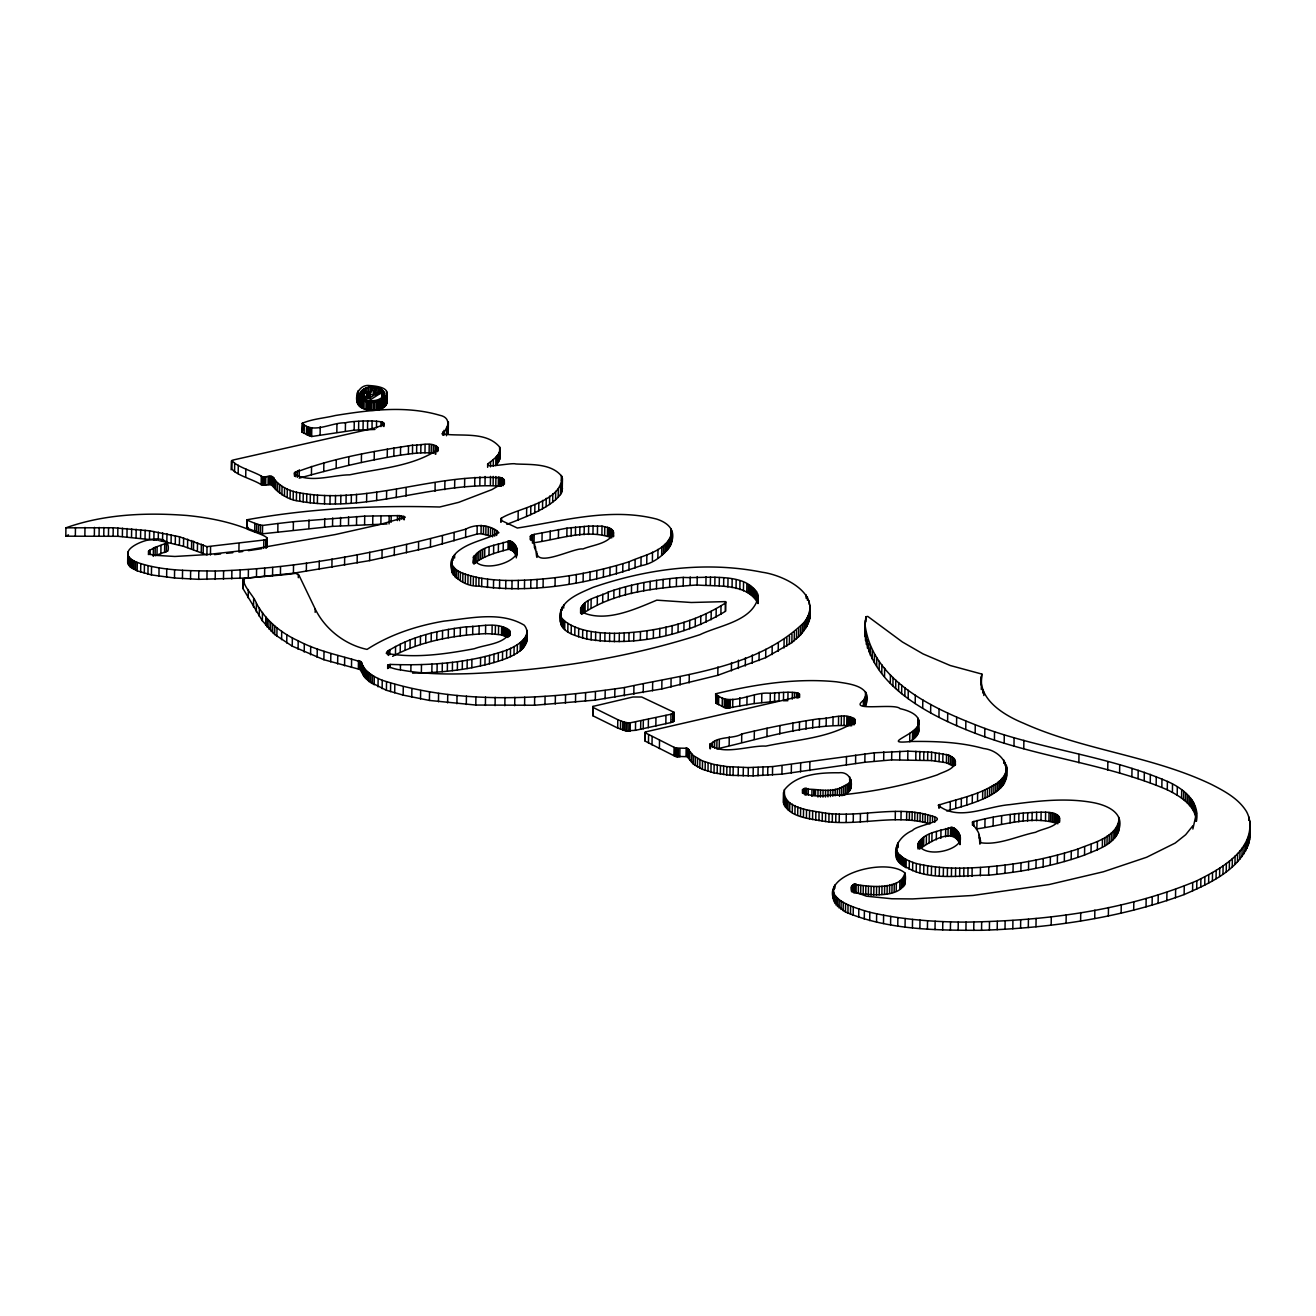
<?xml version="1.0" encoding="UTF-8"?>
<svg xmlns="http://www.w3.org/2000/svg" width="1316" height="1316" viewBox="0 0 1316 1316"><rect width="100%" height="100%" fill="white"/><g stroke="black" fill="none" stroke-linecap="round" stroke-linejoin="round"><path stroke-width="1.5" d="M232.044 460.485C236.238 466.835 254.597 471.72 262.377 476.705C265.618 477.494 268.925 475.454 272.116 476.573C278.318 485.489 288.714 491.361 299.851 492.875C367.592 505.064 434.461 473.168 501.692 477.856L501.56 486.229C434.346 481.541 367.477 513.437 299.735 501.231C288.039 500.113 278.334 492.908 271.359 484.749C267.971 483.992 264.417 486.295 261.144 484.633C253.889 479.649 235.712 475.06 231.929 468.858L232.044 460.485L233.755 459.876L372.987 428.457C406.282 418.768 351.323 420.363 345.466 422.847C331.731 422.156 313.438 434.445 302.269 423.291C312.435 418.85 324.394 418.192 335.218 415.527C369.5 410.016 405.821 405.312 439.709 415.264C451.256 417.419 449.085 428.095 441.962 433.819C460.37 436.945 485.884 430.76 499.619 447.029C501.495 453.494 494.832 458.264 490.572 461.817C477.544 470.207 511.957 462.196 515.757 463.972C530.973 464.745 551.453 463.133 561.85 476.474C562.475 502.35 517.632 507.91 501.38 518.191L501.577 520.61L517.352 528.029C562.837 521.021 610.69 507.219 656.585 519.063C690.637 530.052 663.856 562.294 640.958 565.683C589.486 583.909 533.276 593.648 478.827 586.13C458.116 587.068 438.656 564.564 460.156 549.71C471.77 541.468 486.854 539.297 498.912 532.7C490.786 524.607 475.915 523.505 465.732 529.164C384.14 551.733 300.13 568.578 215.314 571.029C189.224 570.749 162.246 571.029 137.292 562.458C132.636 560.846 125.365 556.553 128.606 550.713C134.314 540.777 172.528 529.953 167.938 550.96L155.107 555.681L155.222 547.308L168.053 542.587M758.296 596.707C752.949 621.432 719.112 625.264 700.03 634.657C626.613 658.214 549.71 670.058 472.789 673.529C448.69 674.417 424.344 674.335 400.541 669.877C398.962 670.025 382.94 666.554 390.079 664.415C427.865 665.731 466.456 663.428 502.597 651.502C512.22 648.64 534.461 637.964 524.278 625.232C500.475 610.887 470.042 618.421 444.101 621.103C416.942 625.709 390.243 634.394 367.049 649.397C345.236 644.824 325.101 629.295 315.215 608.995L298.798 574.878L295.639 573.348C278.449 575.783 260.913 576.26 243.789 578.596C242.44 586.163 253.856 595.589 256.439 603.402C265.585 620.346 280.834 632.914 298.206 640.81C317.929 651.321 340.416 655.516 361.308 662.014C364.071 671.604 373.629 676.737 382.249 680.273C460.222 705.458 544.544 699.109 624.442 687.528C685.718 674.072 757.128 668.002 804.142 622.386C824.918 595.342 784.583 575.256 762.26 572.246C706.034 560.896 646.798 568.825 592.973 587.38C578.793 593.648 556.109 601.675 560.452 621.465C561.981 633.374 577.329 636.105 586.788 639.066C634.049 646.633 684.748 636.253 725.494 611.282L725.445 601.609L691.278 602.498L656.783 600.162C634.213 609.538 604.521 623.406 580.767 611.578C580.669 598.945 599.718 597.003 608.288 592.085C632.437 583.613 657.852 579.287 683.317 577.379C704.455 579.007 758.723 569.203 758.213 603.402M904.915 872.952C900.506 891.393 867.935 886.227 853.722 884.368L853.607 892.725C869.432 895.028 910.738 900.588 904.915 872.952C884.385 854.956 800.473 879.91 845.464 911.972C888.152 930.067 935.923 930.33 981.555 930.297C1050.217 927.977 1119.39 918.206 1184.137 894.567C1209.19 883.546 1239.03 870.386 1249.065 842.733C1250.332 832.502 1251.68 820.954 1246.499 811.561C1238.553 798.615 1224.554 791.13 1211.427 784.418C1151.747 755.795 1083.989 750.4 1023.7 723.29C1004.124 715.262 976.916 699.158 981.851 674.072L950.201 665.501L923.075 653.92L902.365 641.961L867.787 616.414L865.928 616.727C856.88 679.221 926.76 714.753 975.156 733.242C1037.551 757.44 1105.72 763.362 1167.276 789.797C1179.991 796.098 1195.471 805.376 1196.376 821.283C1200.389 801.921 1183.002 788.202 1167.391 781.424C1108.977 756.272 1044.542 749.873 984.845 728.406C936.564 710.13 872.557 682.708 865.007 624.508M360.091 393.287C362.262 403.19 381.722 403.107 384.469 393.533C380.949 383.269 357.853 384.733 360.041 397.596M850.926 779.45L848.771 783.398L841.746 787.248L841.631 795.621C856.058 793.795 853.87 770.666 838.884 772.788C820.181 772.574 796.805 774.038 784.369 789.913C782.313 809.06 811.906 810.475 825.658 813.173C860.401 817.647 896.081 805.392 930.165 815.509L930.034 823.865C895.966 813.749 860.286 826.004 825.543 821.529C811.511 818.716 784.517 817.828 783.711 799.355M156.785 540.284L117.749 536.303L65.8 536.188L65.915 527.831C104.375 514.062 146.504 512.385 186.938 515.477C207.188 517.451 227.405 521.3 246.454 528.621C249.711 531.039 276.146 537.915 263.825 540.037L207.023 546.65L179.519 536.78L149.596 530.809L113.225 527.749L65.915 527.831M75.341 535.925L75.473 527.568M84.866 535.76L84.981 527.403M94.341 535.727L94.456 527.371M99.062 535.76L99.177 527.403M103.767 535.842L103.882 527.469M108.455 535.957L108.57 527.584M113.11 536.106L113.225 527.749M117.749 536.303L117.864 527.946M122.372 536.55L122.487 528.193M126.961 536.862L127.076 528.489M490.555 527.667L490.424 536.023L481.047 533.671L477.083 534.049L430.464 547.127L369.615 560.616L293.419 573.217L248.296 577.954L198.683 579.336L174.485 578.004L151.422 574.928L137.16 570.831L130.152 566.834L127.668 562.524L127.8 552.967M127.932 563.774L128.08 551.815M128.458 564.86L128.573 556.504M129.215 565.88L129.33 557.523M130.152 566.834L130.268 558.477M131.534 537.208L131.649 528.835M131.287 567.739L131.403 559.382M132.571 568.594L132.686 560.221M133.985 569.384L134.1 561.027M135.532 570.141L135.647 561.768M136.058 537.602L136.19 529.246M137.16 570.831L137.292 562.458M140.565 538.063L140.68 529.706M140.664 572.082L140.779 563.725M144.299 573.184L144.431 564.811M145.04 538.589L145.155 530.233M147.951 574.121L148.066 565.765M148.379 554.579L148.938 550.68L155.222 547.308M148.889 554.036L148.938 550.68M149.481 539.165L149.596 530.809M150.123 554.743L150.205 549.726M151.422 574.928L151.537 566.571M153.298 556.388L153.413 548.015M153.873 539.823L153.988 531.45M156.999 555.039L157.114 546.666M158.249 540.531L158.364 532.158M158.94 576.178L159.055 567.805M160.865 553.822L160.98 545.466M205.658 554.464L183.5 546.305L162.559 541.304L162.674 532.947M164.599 552.539L164.714 544.182M166.342 551.799L166.458 543.442M166.836 542.159L166.968 533.786M166.638 577.198L166.754 568.825M171.08 543.08L171.195 534.707M174.485 578.004L174.6 569.647M175.275 544.067L175.39 535.711M179.404 545.153L179.519 536.78M182.447 578.629L182.562 570.256M183.5 546.305L183.615 537.931M187.546 547.538L187.662 539.165M190.524 579.073L190.639 570.7M191.527 548.854L191.643 540.498M193.501 549.545L193.617 541.189M197.4 550.993L197.515 542.636M198.683 579.336L198.815 570.963M201.249 552.539L201.364 544.166M203.157 553.345L203.273 544.972M206.908 555.023L207.023 546.65M206.925 579.435L207.04 571.078M210.461 555.039L210.576 546.683M215.182 579.402L215.314 571.029M223.49 579.221L223.605 570.848M231.139 469.828L231.402 460.913M231.781 578.908L231.896 570.552M234.577 471.72L234.692 463.364M238.18 473.612L238.295 465.239M239.019 543.689L238.903 552.062L242.72 551.486M240.055 578.481L240.17 570.124M810.195 607.449L809.916 617.961L806.774 626.449L800.572 634.871L791.87 642.603L765.682 657.655L717.812 675.305L661.8 688.942L595.325 700.096L534.559 705.244L475.8 705.047L429.427 700.441L403.157 695.111L386.411 690.291L369.122 681.54L364.187 676.589L360.074 669.515L323.884 659.711L292.234 646.156L274.699 634.493L262.361 620.823L242.999 588.597L242.966 579.27M242.999 588.597L243.115 580.224M242.786 588.071L243.279 578.892M243.164 587.265L243.789 578.596M245.714 477.346L245.829 468.973M387.019 523.965L332.537 526.367L262.46 533.803L246.799 528.16L246.915 519.787C310.198 508.289 375.356 505.262 439.692 507.005L458.692 502.35L491.97 489.585L503.781 482.676L504.094 479.616L501.692 477.856M247.457 528.719L246.915 519.787M248.296 577.954L248.411 569.598M248.214 597.892L248.329 589.535M253.527 607.17L253.643 598.813M254.712 531.68L254.827 523.324L247.589 520.346M256.554 532.338L256.669 523.982L254.827 523.324M256.472 577.329L256.587 568.973M256.324 611.775L256.439 603.402M258.462 532.931L258.578 524.558L256.669 523.982M259.252 616.316L259.367 607.959M260.42 533.424L260.535 525.051L258.578 524.558M261.144 484.633L261.275 476.26M262.262 485.061L262.377 476.705M262.46 533.803L262.575 525.446L260.535 525.051M263.381 485.242L263.496 476.885M262.361 620.823L262.476 612.466M264.516 485.242L264.631 476.885M263.71 548.394L263.825 540.037M264.565 576.622L264.68 568.265M265.684 485.11L265.799 476.754M265.783 539.609L265.668 547.966L266.638 546.42M266.293 547.769L266.408 539.395M266.556 547.653L266.753 538.047M265.684 625.264L265.799 616.891M266.951 547.374L267 538.277M267.049 547.209L267.148 538.491M268.086 484.732L268.201 476.359M267.197 627.156L267.329 618.8M269.319 484.601L269.435 476.228M270.603 484.601L270.718 476.228M268.875 629.032L268.99 620.675M271.359 484.749L271.474 476.376M272.001 484.93L272.116 476.573M270.685 630.89L270.8 622.517M273.004 485.423L273.119 477.05M272.56 575.849L272.675 567.476M273.679 486.032L273.81 477.675M274.156 486.739L274.271 478.366M272.626 632.7L272.741 624.343M274.83 488.236L274.962 479.879M275.225 488.976L275.34 480.62M275.784 489.667L275.899 481.294M274.699 634.493L274.814 626.136M277.561 491.559L277.676 483.186M277.808 531.878L277.923 523.505L293.402 521.712L364.713 516.135L399.554 515.609L405.246 517.188L379.501 524.64L335.3 534.543L248.296 549.973L207.632 554.546L174.88 556.471L153.199 555.204L148.708 553.575L148.428 551.24M276.886 636.253L277.002 627.896M279.617 493.286L279.732 484.913M280.423 574.993L280.538 566.637M281.92 494.849L282.035 486.476M281.591 639.691L281.706 631.318M284.453 496.247L284.569 487.891M287.184 497.514L287.299 489.141M286.74 642.981L286.855 634.625M290.096 498.632L290.211 490.276M293.172 499.619L293.287 491.263M293.287 530.085L293.402 521.712M294.471 476.145L294.504 472.806C331.747 458.297 372.823 451.289 412.582 445.203C419.804 445.877 435.02 440.317 438.195 449.332C413.142 466.473 379.271 468.496 349.743 474.829C332.076 475.01 310.658 483.35 294.439 474.122L294.504 472.806M292.234 646.156L292.366 637.783M293.419 573.217L293.534 564.86M294.932 475.553L294.981 472.197M295.606 476.655L295.672 471.638M296.396 500.491L296.511 492.118M297.334 477.33L297.432 470.635M299.193 476.474L299.291 469.779M298.304 577.691L298.337 574.335M299.735 501.231L299.851 492.875M298.09 649.166L298.206 640.81M374.961 429.46L354.152 430.168L311.662 436.517L302.088 432.24L302.269 423.291M302.088 432.24L302.68 422.847M303.338 424.163L302.565 431.204M303.157 501.873L303.272 493.5M304.144 433.507L304.276 425.15M306.447 434.757L306.562 426.4M304.21 652.045L304.325 643.688M306.661 502.399L306.776 494.043M307.664 435.333L307.779 426.96M306.332 571.358L306.447 563.001M308.947 435.826L309.063 427.453M308.882 528.44L308.997 520.067M310.28 436.221L310.395 427.865M310.214 502.844L310.329 494.487M311.662 436.517L311.777 428.144M299.176 478.152L311.431 474.796L311.547 466.44M310.576 654.759L310.708 646.403M313.8 503.205L313.915 494.832M315.166 612.351L315.215 608.995M317.386 503.469L317.501 495.112M320.101 435.201L320.216 426.828M317.156 657.326L317.271 648.952M319.163 569.417L319.278 561.044M311.431 474.796L323.736 471.539L323.868 463.183M324.509 503.814L324.624 495.458M324.624 526.992L324.739 518.636M323.884 659.711L323.999 651.338M329.987 503.831L330.102 495.474M331.895 567.361L332.027 559.004M332.537 526.367L332.652 517.994M330.727 661.915L330.842 653.558M335.399 503.765L335.514 495.408M323.736 471.539L336.156 468.381L336.271 460.024M336.83 432.421L336.945 424.065M337.636 663.955L337.751 655.582M340.499 525.791L340.614 517.418M340.745 503.6L340.86 495.244M345.351 431.22L345.466 422.847M344.562 565.222L344.677 556.849M346.026 503.37L346.141 495.013M344.562 665.781L344.693 657.424M336.156 468.381L348.674 465.37L348.789 456.997M348.493 525.281L348.608 516.925M351.257 503.057L351.372 494.701M354.152 430.168L354.267 421.794M351.487 667.442L351.602 659.069M386.328 399.85C388.862 410.822 371.244 412.007 364.022 408.815C351.142 405.18 356.225 383.482 369.73 385.588C411.332 388.105 366.078 416.975 357.376 392.892M357.426 403.206L357.557 392.102M356.422 502.679L356.537 494.306M357.738 403.963L357.87 391.329M356.521 524.854L356.636 516.497M358.166 404.719L358.33 390.572M358.742 405.443L358.857 397.087M358.594 429.756L358.709 421.383M357.13 562.968L357.245 554.595M359.433 406.151L359.548 397.794M360.255 406.825L360.37 398.452M360.288 397.366L360.354 392.332M360.814 396.429L360.88 391.411M361.555 398.863L361.67 390.49M361.703 407.746L361.818 399.39M358.347 668.873L358.462 660.517M348.674 465.37L361.357 462.508L361.472 454.135M362.723 389.635L362.607 398.008L363.923 397.202M359.301 669.153L359.416 660.797M362.821 408.322L362.936 399.949M363.364 399.834L363.742 393.533L366.819 391.921L371.079 392.431L372.28 387.562L374.468 388.615L374.402 393.632M363.051 429.46L363.167 421.104M363.578 400.228L363.397 394.175M360.074 669.515L360.189 661.142M363.677 398.551L364.038 388.845M364.022 408.815L364.137 400.459M364.088 399.077L363.644 395.211M360.699 669.926L360.814 661.553M361.193 670.387L361.308 662.014M364.812 399.62L364.137 395.738M365.42 393.204L365.486 388.187M361.851 671.407L361.982 663.05M365.947 409.44L366.062 401.084M366.062 400.294L366.111 396.955L364.861 396.264M364.598 524.508L364.713 516.135M362.706 673.891L362.821 665.518M366.901 396.971L367.74 393.32L373.925 395.294L370.503 397.481L366.341 395.228L366.95 393.616M366.967 392.694L367.032 387.661M363.348 675.256L363.463 666.883M367.296 409.769L367.411 401.396M367.69 396.675L367.74 393.32M366.605 501.725L366.736 493.368M367.526 429.312L367.641 420.939M367.97 398.287L368.052 393.27M364.187 676.589L364.302 668.215M368.595 398.255L368.661 393.237M368.612 392.316L368.677 387.299M368.661 410.016L368.776 401.643M365.19 677.888L365.305 669.515M369.056 398.304L369.122 393.287M370.059 410.197L370.174 401.824M370.289 392.086L370.372 387.069M366.358 679.138L366.473 670.765M370.273 398.649L370.339 393.632M367.658 680.356L367.789 671.999M369.615 560.616L369.73 552.243M371.474 410.296L371.589 401.923M372.231 390.901L372.083 386.97M372 429.329L372.115 420.956M369.122 681.54L369.237 673.167M373.25 410.312L373.366 401.939M372.708 524.229L372.823 515.856M370.701 682.675L370.816 674.302M374.665 410.247L374.78 401.874M361.357 462.508L374.188 459.843L374.303 451.47M375.389 395.573L375.504 387.217M375.652 390.836L375.702 387.48M372.379 683.777L372.494 675.404M376.409 410.049L376.524 401.693M376.475 427.865L376.573 421.169M377.067 394.241L377.166 387.546M377.758 409.802L377.873 401.446M374.172 684.83L374.287 676.473M376.639 500.557L376.754 492.184M378.663 393.04L378.745 388.023M379.074 409.49L379.189 401.117M380.159 393.665L380.225 388.648M380.34 409.095L380.456 400.722M380.933 426.614L380.998 421.597M381.541 389.371L382.183 398.271L382.298 389.914M381.541 408.618L381.673 400.245M382.002 398.978L382.101 392.3L380.143 391.346L375.34 394.389L373.086 393.303L374.468 388.615M378.021 686.82L378.136 678.464M380.867 524.048L380.982 515.675M382.38 425.479L382.43 422.123M382.676 408.059L382.808 399.686M383.12 397.448L383.219 390.753M383.005 425.792L383.038 422.452M383.515 426.154L383.565 422.814M383.729 407.417L383.861 399.061M383.811 396.675L383.877 391.658M381.985 558.149L382.101 549.792M384.239 397.596L384.305 392.579M383.894 426.549L383.943 423.209M384.42 396.889L384.469 393.533M384.667 406.726L384.782 398.37M385.752 405.641L385.868 397.284M382.134 688.646L382.249 680.273M386.295 404.9L386.46 391.477M386.69 404.127L386.904 392.431M386.986 403.157L387.101 393.221M386.526 499.208L386.641 490.835M374.188 459.843L387.217 457.376L387.348 449.019M386.411 690.291L386.526 681.918M389.059 523.949L389.174 515.576M387.463 654.661L387.513 651.321C411.036 636.319 439.116 630.068 466.522 626.778C480.159 626.942 499.537 620.609 510.197 631.68C505.031 644.248 485.604 644.379 474.286 648.739C445.548 654.068 415.099 658.609 386.213 653.312L387.513 651.321M387.661 668.561L387.71 665.222M387.957 668.183L388.006 664.843M388.549 655.434L388.615 650.417M388.549 667.985L388.598 664.629M391.099 522.337L391.197 515.658M389.849 654.595L389.931 649.561M390.029 667.771L390.079 664.415M390.539 691.591L390.655 683.234M387.217 457.376L393.829 456.241L393.945 447.868M394.274 555.566L394.389 547.209M396.297 497.711L396.429 489.355M394.701 692.825L394.816 684.468M392.629 656.355L395.458 654.776L395.573 646.403M397.416 520.577L397.498 515.559M399.488 520.626L399.554 515.609M393.829 456.241L400.475 455.155L400.59 446.798M401.512 519.129L401.561 515.79M395.458 654.776L400.196 652.473L400.311 644.116M400.393 669.745L400.459 664.728M403.387 519.507L403.436 516.168M404.292 519.787L404.325 516.431M403.157 695.111L403.272 686.738M406.019 496.132L406.134 487.775M400.196 652.473L405.048 650.318L405.163 641.945M406.447 552.885L406.562 544.511M400.475 455.155L408.388 454.086L408.503 445.713M408.388 454.086L412.467 453.576L412.582 445.203M405.048 650.318L410.033 648.278L410.148 639.921M410.855 671.473L410.954 664.794M411.776 697.135L411.892 688.761M412.467 453.576L416.613 453.148L416.728 444.792M410.033 648.278L415.132 646.386L415.247 638.03M418.504 550.072L418.62 541.699M416.613 453.148L420.791 452.869L420.906 444.495M415.132 646.386L420.363 644.626L420.478 636.253M420.528 698.895L420.643 690.538M412.599 673.118L421.367 672.937L421.482 664.58M420.791 452.869L424.969 452.753L425.084 444.397M420.363 644.626L425.71 642.998L425.825 634.625M433.326 444.923L433.211 453.28L429.115 452.885L429.23 444.512M431.171 453.049L431.286 444.676M430.464 547.127L430.579 538.754M429.427 700.441L429.542 692.084M425.71 642.998L431.171 641.484L431.286 633.128M421.367 672.937L431.845 672.46L431.961 664.103M434.987 453.839L435.103 445.466M435.037 491.213L435.152 482.84M435.793 454.201L435.909 445.828M436.567 451.256L436.649 446.239M437.192 451.717L437.257 446.7M437.718 450.533L437.751 447.193M438.064 451.075L438.096 447.72M431.171 641.484L436.764 640.119L436.879 631.746M431.845 672.46L437.044 672.114L437.175 663.758M438.458 701.757L438.59 693.4M442.719 435.168L442.768 431.829M442.308 544.067L442.423 535.694M443.92 435.366L443.985 430.332M436.764 640.119L442.456 638.869L442.571 630.496M437.044 672.114L442.209 671.703L442.324 663.346M444.792 489.651L444.907 481.278M446.453 435.744L446.568 427.387M447.637 425.874L447.522 434.231L447.95 429.296M448.23 432.668L448.394 421.811M442.209 671.703L447.325 671.226L447.44 662.853M442.456 638.869L448.279 637.75L448.394 629.377M447.621 702.876L447.736 694.503M451.849 572.279L452.062 560.961M452.474 573.858L451.75 560.534M453.066 560.271L453.115 556.915M453.444 575.372L453.559 567.015L452.589 565.485M454.02 540.86L454.135 532.503M454.629 488.187L454.744 479.814M447.325 671.226L452.375 670.667L452.49 662.31M454.579 558.05L454.629 554.694M454.711 576.819L454.826 568.446L453.559 567.015M448.279 637.75L454.201 636.747L454.316 628.39M456.29 578.168L456.405 569.812L454.826 568.446M458.165 579.451L458.281 571.095L456.405 569.812M456.915 703.78L457.03 695.407M452.375 670.667L457.359 670.041L457.475 661.685M460.304 580.652L460.419 572.295L458.281 571.095M454.201 636.747L460.255 635.891L460.37 627.518M462.771 581.656L462.887 573.283L460.419 572.295M464.581 486.871L464.696 478.514M457.359 670.041L462.278 669.351L462.393 660.977M465.617 537.52L465.732 529.164M465.305 582.577L465.42 574.204L462.887 573.283M460.255 635.891L466.407 635.135L466.522 626.778M466.292 704.504L466.423 696.131M467.904 583.416L468.019 575.059L465.42 574.204M462.278 669.351L467.081 668.577L467.213 660.221M470.552 584.189L470.667 575.832L468.019 575.059M473.151 563.1C472.938 546.42 497.432 545.646 509.045 540.975C514.605 541.567 518.34 548.279 516.744 553.493C511.43 565.14 477.116 572.707 473.267 557.293M467.081 668.577L471.802 667.738L471.934 659.365M473.497 563.215L473.579 556.52M466.407 635.135L472.674 634.526L472.789 626.153M473.25 584.896L473.382 576.54L470.667 575.832M474.698 485.752L474.813 477.379M473.957 562.475L474.04 555.78M473.925 564.153L475.405 562.82L475.537 554.447M476.014 585.538L476.129 577.181L473.382 576.54M477.083 534.049L477.198 525.693M475.405 562.82L477.034 561.554L477.149 553.197M475.8 705.047L475.915 696.674M477.034 561.554L478.777 560.369L478.892 551.996M479.83 485.275L479.945 476.902M478.827 586.13L478.942 577.757L476.129 577.181M472.674 634.526L479.057 634.016L479.172 625.659M478.777 560.369L480.636 559.234L480.751 550.861M481.047 533.671L481.163 525.298M471.802 667.738L480.488 665.896L480.603 657.539M481.672 586.64L481.788 578.283L478.942 577.757M480.636 559.234L482.594 558.165L482.709 549.792M483.449 534.082L483.564 525.709M484.995 484.864L485.11 476.491M482.594 558.165L484.65 557.145L484.765 548.788M485.834 534.609L485.949 526.252M480.488 665.896L484.946 664.876L485.061 656.519M487.644 467.345L487.693 463.989M479.057 634.016L485.538 633.654L485.653 625.281M485.39 705.425L485.505 697.052M488.17 535.267L488.285 526.91M487.496 587.495L487.611 579.139L481.788 578.283M484.65 557.145L488.993 555.286L489.108 546.913M490.375 484.749L490.506 476.392M490.506 466.835L490.572 461.817M484.946 664.876L489.42 663.774L489.536 655.401M493.122 484.765L493.237 476.408M493.27 466.242L493.368 459.547M492.612 536.879L492.727 528.506M508.058 629.081L507.943 637.438L501.495 634.937L492.036 633.884L492.151 625.528M488.993 555.286L493.582 553.592L493.697 545.235M493.467 588.137L493.582 579.764L487.611 579.139M494.684 536.138L494.783 529.443M495.885 457.195L495.77 465.568L499.702 459.333L499.619 447.029M495.803 484.913L495.918 476.54M489.42 663.774L493.878 662.573L493.994 654.216M496.872 464.351L496.987 455.994M496.625 535.464L496.691 530.447M495.293 634.082L495.408 625.725M497.843 463.117L497.958 454.76M495.079 705.639L495.194 697.283M498.303 485.242L498.419 476.869M498.649 461.883L498.764 453.51M499.274 460.616L499.389 452.243M493.582 553.592L498.336 552.078L498.451 543.722M499.471 485.489L499.587 477.132M499.702 459.333L499.948 448.345M498.468 634.411L498.6 626.054M500.557 485.818L500.672 477.461M493.878 662.573L498.238 661.274L498.353 652.917M499.537 588.565L499.652 580.208L493.582 579.764M500.82 522.107L500.87 518.751M501.018 521.794L501.067 518.455M501.33 521.547L501.38 518.191M502.498 485.045L502.597 478.35M503.321 485.62L503.403 478.942M501.495 634.937L501.626 626.564M498.336 552.078L503.173 550.697L503.288 542.324M504.061 482.972L504.094 479.616M504.39 484.222L504.357 480.241M498.238 661.274L502.482 659.859L502.597 651.502M502.942 635.283L503.057 626.926M504.308 635.71L504.423 627.337M505.706 588.811L505.821 580.455L499.652 580.208M505.607 636.204L505.722 627.831M504.834 705.721L504.949 697.365M502.482 659.859L506.561 658.329L506.676 649.972M506.825 636.78L506.94 628.406M503.173 550.697L508.009 549.414L508.124 541.057M508.009 549.414L508.93 549.331L509.045 540.975M516.612 556.454L513.487 551.47L509.802 549.414L509.917 541.04M508.996 636.533L509.095 629.838M510.608 549.611L510.723 541.254M509.753 635.776L509.818 630.759M510.147 635.019L510.197 631.68M511.332 549.907L511.463 541.55M506.561 658.329L510.411 656.684L510.526 648.311M511.924 588.894L512.056 580.52C551.651 579.994 591.279 573.694 629.048 561.768C643.886 554.974 668.166 550.96 671.818 532.108M512.582 550.68L512.697 542.324M513.487 551.47L513.602 543.113M514.342 552.391L514.457 544.034M515.099 553.362L515.214 545.005M510.411 656.684L513.997 654.875L514.112 646.518M515.724 554.365L515.839 546.008M516.3 557.885L516.333 547.045M516.629 554.793L516.727 548.098M514.688 705.689L514.803 697.315M516.908 554.184L516.974 549.167M517.04 555.27L517.122 550.253M506.857 524.36L518.076 519.968L518.191 511.595M513.997 654.875L517.254 652.933L517.369 644.577M518.191 588.811L518.307 580.438M517.254 652.933L520.165 650.844L520.281 642.471M520.165 650.844L521.465 649.726L521.58 641.369M521.465 649.726L522.649 648.574L522.765 640.218M522.649 648.574L523.719 647.373L523.834 639.017M524.459 588.597L524.574 580.241M523.719 647.373L524.788 637.766M518.076 519.968L526.565 516.464L526.68 508.108M524.591 705.508L524.706 697.151M524.673 646.14L525.627 636.483M525.512 644.856L526.318 635.151M526.203 643.524L526.877 633.769M526.762 642.142L527.255 630.43M530.249 539.675L530.628 535.859L534.181 534.362L566.966 528.16L588.647 526.104L602.004 526.153L608.831 527.716L612.894 530.611L613.601 536.254M530.578 539.215L530.628 535.859M526.565 516.464L530.71 514.638L530.825 506.282M531.072 540.481L531.154 535.464M530.726 588.268L530.841 579.895M531.746 540.119L531.812 535.102M532.454 543.163L532.585 534.806M534.181 534.362L534.066 542.718C559.07 539.264 587.15 528.506 611.792 537.866L611.907 529.493M530.71 514.638L534.773 512.746L534.905 504.39M534.395 547.604L534.428 544.248L530.299 536.319M535.332 550.006L534.428 544.248M534.559 705.244L534.674 696.871M536.632 556.602L535.382 546.666M537.043 557.408L536.698 551.585M536.928 587.841L537.043 579.468M534.773 512.746L538.721 510.789L538.836 502.432M541.995 541.04L542.126 532.684M538.721 510.789L542.521 508.766L542.636 500.393M543.08 587.314L543.195 578.958M542.521 508.766L546.124 506.644L546.239 498.287M544.972 704.718L545.087 696.361M546.124 506.644L549.529 504.439L549.644 496.083M550.121 539.395L550.236 531.039M549.529 504.439L552.687 502.136L552.802 493.78M552.687 502.136L555.582 499.735L555.697 491.361M555.039 586.114L555.155 577.74M555.27 704.06L555.385 695.703M555.582 499.735L558.181 497.218L558.297 488.845M558.412 537.866L558.527 529.509M558.181 497.218L560.452 494.569L560.567 486.213M561.29 480.521L561.356 475.504M560.452 494.569L561.504 492.809L561.85 476.474M561.504 492.809L562.212 477.461M560.534 622.698L560.83 610.624M562.195 490.884L562.458 478.465M560.78 623.916L560.567 613.091M561.192 625.116L561.175 609.39M561.784 626.301L560.896 615.559M562.195 610.344L562.228 607.005M562.557 627.436L561.899 617.928M563.528 628.538L563.643 620.181L562.672 619.079M563.692 608.074L563.725 604.735M564.696 629.591L564.811 621.234L563.643 620.181M566.851 536.517L566.966 528.16M565.436 703.27L565.551 694.897M567.805 631.762L567.92 623.389L564.811 621.234M569.203 583.991L569.318 575.618M571.128 535.941L571.243 527.568M571.177 633.67L571.308 625.314L567.92 623.389M575.437 535.431L575.553 527.074M574.779 635.348L574.911 626.992L571.308 625.314M576.194 582.824L576.309 574.467M575.503 702.333L575.618 693.976M578.596 636.796L578.711 628.439L574.911 626.992M579.764 535.02L579.879 526.647M580.586 613.091L580.652 608.074M581.063 613.684L581.162 606.989M581.886 605.936L581.771 614.292C614.885 591.246 657.868 587.759 697.118 584.978C716.94 586.739 747.11 582.758 757.967 603.518L758.098 595.161M582.692 613.272L582.824 604.899M583.12 581.59L583.235 573.233M582.61 638.046L582.725 629.673L578.711 628.439M584.139 534.691L584.255 526.318M583.81 612.269L583.926 603.912M585.061 611.315L585.176 602.958M585.472 701.28L585.587 692.907M586.788 639.066L586.903 630.709L582.725 629.673M588.532 534.461L588.647 526.104M587.907 609.489L588.022 601.116M589.963 580.274L590.078 571.917M591.032 607.762L591.147 599.405M591.114 639.921L591.229 631.548L586.903 630.709M592.957 534.362L593.072 525.989M673.989 721.086L674.154 712.351L641.715 697.019L632.914 697.003L592.957 706.412L592.973 715.822L617.681 728.044L625.84 730.874L635.464 730.331L670.864 722.583L673.989 721.086L672.344 719.753M592.973 715.822L592.957 706.412M595.572 640.579L595.687 632.223L591.229 631.548M596.724 578.859L596.839 570.502M597.415 534.362L597.53 526.005M595.325 700.096L595.441 691.739M597.267 604.653L597.382 596.28M600.162 641.089L600.277 632.716L595.687 632.223M601.889 534.51L602.004 526.153M602.662 602.481L602.777 594.125M603.386 577.346L603.501 568.989M604.669 534.987L604.784 526.63M604.817 641.435L604.949 633.062L600.277 632.716M605.08 698.796L605.195 690.439M607.433 535.661L607.548 527.288M608.716 536.089L608.831 527.716M608.173 600.458L608.288 592.085M609.9 536.583L610.015 528.226M609.933 575.734L610.048 567.377M610.937 537.175L611.052 528.818M609.571 641.632L609.686 633.259L604.949 633.062M612.828 535.628L612.894 530.611M613.404 536.764L613.47 531.746M613.815 598.55L613.93 590.193M614.375 641.715L614.49 633.341C653.049 632.453 692.858 624.047 725.61 602.909L725.955 601.873M614.753 697.398L614.868 689.041M616.398 573.99L616.513 565.633M617.681 728.044L617.796 719.688L593.088 707.449M619.573 596.773L619.688 588.4M619.211 641.665L619.326 633.292M620.51 729.196L620.626 720.823L617.796 719.688M622.731 572.131L622.846 563.758M622.715 730.018L622.83 721.645L620.626 720.823M624.047 641.517L624.179 633.144M625.445 595.112L625.561 586.755M624.327 695.884L624.442 687.528M624.245 730.495L624.36 722.139L622.83 721.645M625.84 730.874L625.955 722.517L624.36 722.139M628.933 570.124L629.048 561.768M627.074 731.071L627.189 722.714L625.955 722.517M628.9 641.27L629.015 632.914M628.801 731.202L628.916 722.846L627.189 722.714M631.433 593.582L631.548 585.225M630.167 731.186L630.282 722.813L670.979 714.226L674.154 712.351M633.72 640.958L633.851 632.585M635.019 567.986L635.135 559.613M633.818 694.289L633.934 685.916M635.464 730.331L635.579 721.974M637.536 592.184L637.651 583.827M640.958 565.683L641.073 557.326M640.349 640.053L640.464 631.696M640.645 729.377L640.76 721.02M643.738 590.9L643.853 582.544M643.211 692.594L643.327 684.221M643.211 728.867L643.327 720.494M646.748 563.215L646.863 554.859M645.218 732.749L675.404 748.014L687.265 748.31L693.433 755.664L702.514 760.961L714.144 764.514L726.876 766.603L748.31 767.557L772.591 766.586L874.317 752.818L907.875 751.156L931.613 752.209L948.688 755.088L953.458 757.934L953.343 766.29L946.434 762.754L931.498 760.582L891.656 759.891L864.842 762.277L781.934 774.121L753.13 775.864L729.952 775.288L714.029 772.887L702.399 769.317L693.318 764.037L687.149 756.684L675.289 756.387L645.103 741.105L645.35 731.959L796.262 697.283C809.965 689.42 772.722 693.071 770.288 693.318C752.505 690.966 730.693 708.123 715.641 693.795C754.956 684.402 795.9 677.789 836.417 681.803C849.33 683.859 874.334 685.899 865.418 706.05L865.484 691.805M645.35 731.959L645.103 741.105M646.896 639.05L647.011 630.693M648.295 727.781L648.41 719.424M650.055 589.749L650.17 581.376M648.475 742.997L648.591 734.641M652.391 560.6L652.506 552.226M652.539 690.801L652.67 682.445M653.345 637.947L653.46 629.591M652.012 744.872L652.127 736.516M656.487 588.713L656.602 580.34M657.868 557.787L657.984 549.414M655.845 726.07L655.96 717.697M659.678 636.73L659.793 628.374M661.652 555.22L661.767 546.847M659.398 748.557L659.53 740.201M663.017 587.791L663.132 579.418M663.412 553.871L663.527 545.515M661.8 688.942L661.915 680.569M665.041 552.49L665.156 544.133M666.554 551.091L666.669 542.718M665.912 635.398L666.028 627.025M667.903 549.644L668.018 541.271M665.83 723.718L665.962 715.361M669.071 548.163L669.186 539.807M670.058 546.666L670.173 538.31M669.647 586.985L669.762 578.629M670.831 545.153L670.995 528.933M671.374 543.607L671.555 530.529M670.979 687.001L671.094 678.645M670.864 722.583L670.979 714.226M672.032 633.934L672.147 625.561M672.97 721.859L673.085 713.486M673.2 721.744L673.315 713.387M673.776 721.382L673.891 713.025M676.375 586.311L676.49 577.954M674.006 755.614L674.121 747.258M674.631 756.042L674.746 747.685M675.289 756.387L675.404 748.014M675.98 756.634L676.095 748.261M678.036 632.338L678.151 623.981M676.704 756.815L676.819 748.442M677.46 756.93L677.575 748.557M678.217 756.996L678.349 748.623M680.109 684.994L680.224 676.638M679.813 756.98L679.928 748.607M683.201 585.752L683.317 577.379M683.892 630.611L684.024 622.254M686.047 756.355L686.162 747.981M687.149 756.684L687.265 748.31M687.939 757.111L688.054 748.755M689.633 628.735L689.749 620.379M690.11 585.307L690.226 576.934M689.156 682.938L689.288 674.565M688.498 757.654L688.613 749.281M688.877 758.246L688.992 749.873M689.749 760.105L689.864 751.749M691.607 762.408L691.722 754.052M693.318 764.037L693.433 755.664M695.226 626.729L695.341 618.372M697.118 584.978L697.25 576.605M695.259 765.534L695.374 757.161M697.447 766.899L697.562 758.542M700.688 624.557L700.803 616.201M699.832 768.166L699.947 759.809M702.399 769.317L702.514 760.961M705.902 585.143L706.018 576.77M705.985 622.238L706.1 613.881M705.129 770.354L705.244 761.997M710.344 585.307L710.476 576.934M707.992 771.308L708.107 762.935M711.117 619.754L711.232 611.397M709.998 747.455C711.808 735.331 733.769 739.493 741.747 733.983C767.442 727.863 793.334 722.484 819.49 718.684C829.261 719.391 849.675 710.443 855.219 721.497C829.31 738.539 795.588 739.691 765.78 746.123C750.696 745.103 720.691 756.207 710.031 744.116M710.13 748.853L710.212 743.803M710.443 748.524L710.508 743.507M710.969 772.147L711.084 763.774M712.417 747.373L712.482 742.356M714.818 585.554L714.933 577.181M714.029 772.887L714.144 764.514M716.085 617.105L716.2 608.732M714.539 748.064L714.637 741.369M715.641 693.795L715.855 702.925L724.244 707.514L727.715 708.041L754.232 703.55L779.006 700.967L779.121 692.594M715.855 702.925L715.986 694.552M716.546 703.599L716.661 695.243M716.94 740.53L716.825 748.886C760.944 738.967 806.165 723.603 851.748 725.741L851.863 717.385M717.467 704.225L717.582 695.851M717.812 675.305L717.927 666.932M719.243 585.883L719.359 577.527M717.171 773.528L717.286 765.172M718.585 704.784L718.7 696.427M720.888 614.276L721.004 605.919M719.227 748.13L719.342 739.773M720.362 774.088L720.477 765.731M723.619 586.344L723.734 577.971M722.204 706.429L722.32 698.072M724.244 707.514L724.359 699.141M725.494 611.282L725.61 602.909M723.553 774.565L723.685 766.208M725.33 707.827L725.445 699.454M727.896 586.92L728.011 578.547M726.498 707.992L726.613 699.619M726.761 774.96L726.876 766.603M727.715 708.041L727.83 699.668M728.965 707.992L729.097 699.635M729.146 745.399L729.261 737.026M730.232 707.893L730.347 699.52M732.058 587.627L732.173 579.27M731.4 670.913L731.515 662.54M729.952 775.288L730.067 766.915M732.683 707.58L732.798 699.207M733.094 775.519L733.209 767.162M736.055 588.499L736.17 580.142M738.342 668.528L738.457 660.171M739.855 589.552L739.97 581.195M738.177 775.749L738.292 767.376M739.724 706.034L739.839 697.677M743.441 590.785L743.556 582.429M741.632 742.356L741.747 733.983M743.211 775.881L743.326 767.508M745.3 666.011L745.432 657.655M746.764 592.233L746.879 583.86M748.327 593.039L748.442 584.666M746.912 704.702L747.027 696.329M749.807 593.894L749.923 585.521M748.195 775.914L748.31 767.557M751.222 594.816L751.337 586.442M752.538 595.786L752.653 587.43M752.226 663.363L752.341 655.006M753.772 596.839L753.887 588.466M754.907 597.941L755.022 589.568M753.13 775.864L753.245 767.508M754.232 703.55L754.348 695.177M755.943 599.109L756.075 590.752M754.232 739.411L754.348 731.038M756.897 600.359L757.013 591.986M757.555 601.955L757.671 593.582M759.036 660.583L759.151 652.21M758.032 775.749L758.148 767.376M761.684 702.547L761.8 694.174M762.885 775.552L763 767.179M765.682 657.655L765.797 649.281M766.948 736.582L767.063 728.225M767.689 775.288L767.82 766.915M770.173 701.675L770.288 693.318M772.097 654.578L772.212 646.205M772.476 774.96L772.591 766.586M774.565 701.28L774.68 692.923M778.217 651.354L778.332 642.981M779.796 733.917L779.927 725.56M781.934 774.121L782.049 765.748M784.007 647.966L784.122 639.609M783.579 692.397L783.464 700.754L787.889 700.704M783.316 802.53L783.448 792.577M783.645 804.109L783.76 795.736M784.303 805.639L784.435 797.266M784.336 793.252L784.369 789.913M786.738 646.222L786.853 637.849M785.274 807.119L785.389 798.763M786.491 808.55L786.623 800.177M787.906 699.026L788.004 692.331M789.37 644.429L789.485 636.072M787.971 809.883L788.087 801.526M789.682 811.133L789.797 802.76M791.87 642.603L791.985 634.23M791.294 773.084L791.41 764.728M792.265 699.158L792.364 692.463M792.808 731.416L792.923 723.06M794.255 640.727L794.37 632.371M792.265 812.581L792.38 804.208M794.436 697.644L794.502 692.611M796.509 638.819L796.624 630.463M794.93 813.897L795.061 805.54M796.542 697.842L796.608 692.825M797.907 698.237L797.973 693.203M798.615 636.862L798.73 628.505M798.565 696.806L798.615 693.466M799.108 697.102L799.157 693.762M797.693 815.114L797.809 806.741M799.569 697.447L799.618 694.091M799.388 730.248L799.503 721.875M800.572 634.871L800.687 626.498M802.382 632.832L802.497 624.475M800.556 771.9L800.671 763.527M800.523 816.216L800.638 807.843M804.027 630.742L804.142 622.386M802.431 793.17L802.48 789.814C814.16 787.346 829.343 793.926 841.746 787.248M802.957 792.528L803.007 789.172M805.491 628.62L805.606 620.264M806.099 598.221L806.149 594.881M803.55 793.729L803.615 788.712M803.434 817.203L803.55 808.846M804.208 793.416L804.29 788.399M806.774 626.449L806.905 618.092M807.366 600.244L807.415 596.905M804.915 794.93L805.014 788.235M806.001 729.113L806.116 720.757M807.892 624.245L808.008 615.872M805.688 794.88L805.787 788.185M808.814 622.172L808.929 613.815M806.494 794.93L806.593 788.251M809.208 604.406L809.258 601.05M806.412 818.091L806.527 809.735M809.488 620.083L809.603 611.71M809.916 617.961L810.13 605.311M808.221 795.275L808.32 788.58M809.768 770.584L809.883 762.211M809.455 818.881L809.57 810.524M811.89 796.328L811.972 789.649M812.663 728.044L812.778 719.688M812.564 819.588L812.679 811.215M813.732 795.078L813.798 790.061M814.604 795.193L814.67 790.176M815.459 795.209L815.525 790.192M815.739 820.197L815.854 811.84M817.943 797.052L818.026 790.357M819.375 727.041L819.49 718.684M818.947 820.723L819.062 812.35M820.444 797.134L820.542 790.439M822.22 821.168L822.336 812.811M822.961 797.134L823.059 790.439M826.135 726.087L826.251 717.73M825.477 797.035L825.576 790.357M825.543 821.529L825.658 813.173M827.961 796.871L828.044 790.176M828.899 821.842L829.014 813.469M830.412 796.608L830.495 789.913M832.962 725.215L833.077 716.842M832.288 822.072L832.403 813.699M832.798 796.262L832.896 789.567M833.554 900.259L833.489 888.991M835.134 795.818L835.232 789.123M834.048 901.756L833.67 891.886M834.212 889.55L834.262 886.211M834.92 888.218L834.953 884.878M835.726 822.237L835.841 813.864M834.87 903.45L834.163 893.383M802.48 789.814C808.83 800.013 826.826 794.107 837.223 795.275L837.502 788.597M836.005 905.046L836.121 896.69L834.986 895.077M838.473 724.853L838.588 716.496M837.437 906.576L837.552 898.219L836.121 896.69M839.18 822.352L839.295 813.979M839.559 796.328L839.674 787.971M841.269 724.721L841.385 716.365M839.115 908.04L839.23 899.667L837.552 898.219M841.039 909.422L841.154 901.049L839.23 899.667M844.05 724.705L844.165 716.332M843.589 794.798L843.704 786.442M843.161 910.738L843.276 902.365L841.154 901.049M845.415 793.877L845.546 785.52M846.747 724.836L846.862 716.463M846.369 764.859L846.484 756.503M846.172 822.401L846.287 814.045M845.464 911.972L845.579 903.615L843.276 902.365M847.126 792.874L847.241 784.5M848.047 724.968L848.178 716.595M849.33 725.165L849.445 716.792M848.655 791.755L848.771 783.398M849.626 780.191L849.675 776.835M847.932 913.156L848.047 904.783L845.579 903.615M850.564 725.412L850.679 717.055M850.037 790.538L850.152 782.181M850.399 789.896L850.761 780.849M852.9 724.474L852.998 717.779M850.498 914.275L850.613 905.918L848.047 904.783M851.304 891.08L851.551 886.375L853.722 884.368M851.501 889.715L851.551 886.375M853.985 724.968L854.084 718.273M852.126 892.215L852.225 885.52M853.229 822.286L853.344 813.93M854.709 724.014L854.791 718.997M853.048 891.393L853.13 884.697M855.219 723.158L855.252 719.819M853.179 915.327L853.294 906.971L850.613 905.918M855.565 763.51L855.68 755.154M854.298 892.495L854.413 884.122M855.12 892.363L855.236 883.99M856.074 892.363L856.19 884.007M858.312 893.103L858.427 884.747M858.706 917.285L858.822 908.928L853.294 906.971M860.319 822.023L860.434 813.666M860.68 893.712L860.812 885.355M863.345 705.524L863.411 700.507L866.29 694.651M864.99 636.714L865.27 620.626M864.497 705.82L864.596 699.125M865.467 640.53L865.583 632.173M865.862 621.761L865.928 616.727M866.257 644.314L866.372 635.957M863.164 894.206L863.28 885.849M864.842 762.277L864.957 753.92M866.158 703.797L865.763 692.397M866.01 704.57L866.175 693.845M867.359 648.064L867.474 639.708M864.283 919.045L864.398 910.688L858.822 908.928M868.741 651.782L868.856 643.409M865.731 894.584L865.846 886.211M867.425 821.661L867.54 813.288M870.386 655.45L870.501 647.094M868.363 894.831L868.478 886.474M872.278 659.086L872.393 650.713M869.695 920.641L869.81 912.268L864.398 910.688M871.06 894.979L871.176 886.606M874.383 662.672L874.498 654.315M874.202 761.191L874.317 752.818M876.686 666.225L876.801 657.852M873.775 895.012L873.89 886.655M879.154 669.729L879.269 661.356M876.489 894.946L876.604 886.589M876.538 922.154L876.653 913.798L869.81 912.268M881.786 673.167L881.901 664.81M879.203 894.781L879.318 886.425M884.533 676.572L884.648 668.215M883.678 760.27L883.793 751.913M881.885 894.518L882 886.162M883.497 923.536L883.612 915.179L876.653 913.798M884.517 894.173L884.632 885.8M887.083 893.728L887.198 885.372M890.323 683.218L890.438 674.845M889.55 893.202L889.665 884.846M891.656 759.891L891.771 751.518M892.922 685.866L893.038 677.493M890.57 924.786L890.685 916.43L883.612 915.179M891.919 892.61L892.034 884.237M895.67 688.482L895.785 680.109M894.156 891.919L894.271 883.562M895.242 819.769L895.357 811.413M898.581 691.065L898.696 682.691M863.411 700.507C847.241 712.17 895.127 702.695 900.062 708.666C907.925 710.295 923.223 715.542 917.663 726.218C912.251 735.825 880.996 744.494 911.61 741.467C935.692 741.221 960.121 742.01 983.463 748.491C1003.878 750.762 1016.972 773.857 993.942 784.945C976.998 795.555 956.814 799.042 938.209 805.293C958.542 821.678 986.309 806.395 1010.014 804.619C1036.975 801.049 1064.693 797.677 1091.737 802.349C1105.078 804.602 1124.588 811.742 1118.978 829.409C1115.178 844.477 1097.067 849.643 1084.548 855.055C1053.705 866.175 1021.2 871.982 988.645 875.173C959.134 875.008 919.193 883.464 896.903 859.348C892.199 846.418 901.476 835.249 912.597 830.429C916.281 824.967 952.389 820.707 930.165 815.509M896.229 891.179L896.344 882.806M896.525 858.229L896.755 846.139M896.903 859.348L896.574 847.356M897.496 847.109L897.545 843.77M897.43 860.417L897.018 850.975M898.055 847.619L898.121 842.602M898.104 861.47L897.561 852.061M899.7 759.628L899.815 751.255M897.759 925.905L897.874 917.548L890.685 916.43M898.91 862.49L898.219 853.113M901.641 693.614L901.756 685.258M899.831 863.477L899.947 855.12L899.025 854.133M899.733 889.435L899.848 881.078M900.983 819.753L901.098 811.396M900.884 864.431L900.999 856.058L899.947 855.12M901.312 888.481L901.427 880.124M902.036 865.352L902.151 856.979L900.999 856.058M904.832 696.148L904.947 687.774M902.71 887.461L902.825 879.088M903.286 866.224L903.401 857.868L902.151 856.979M903.845 886.359L903.96 878.002M904.651 867.063L904.766 858.706L903.401 857.868M904.668 885.191L904.783 876.834M905.112 883.941L905.243 874.235M905.046 926.892L905.161 918.519L897.874 917.548M906.592 819.934L906.708 811.577M908.155 698.631L908.27 690.275M906.082 867.886L906.214 859.513L904.766 858.706M907.744 759.529L907.875 751.156M909.833 733.325L909.701 741.698C914.686 738.737 921.348 732.946 917.894 726.531M909.356 820.115L909.471 811.742M909.208 869.383L909.34 861.009L906.214 859.513M912.465 739.789L912.58 731.416M912.07 820.345L912.202 811.988M913.715 738.802L913.83 730.429M912.613 870.731L912.728 862.358L909.34 861.009M915.179 703.517L915.311 695.161M914.867 737.783L914.998 729.426M912.416 927.747L912.531 919.39L905.161 918.519M914.768 820.641L914.883 812.268M915.772 759.628L915.887 751.255M915.903 736.746L916.018 728.39M916.808 735.677L916.923 727.32M917.548 734.575L917.663 726.218M917.91 724.853L918.009 718.174M916.216 871.916L916.331 863.559L912.728 862.358M918.124 733.44L918.255 725.083M918.486 727.896L918.601 719.539M917.417 821.003L917.532 812.63M918.65 732.091L918.93 720.938M918.009 848.985C917.12 832.683 940.315 831.202 951.698 827.336C957.472 828.537 961.667 835.594 960.022 841.302C953.491 852.505 922.894 857.407 918.042 843.589M918.288 847.636L918.371 842.618M919.752 759.76L919.868 751.403M918.798 848.359L918.881 841.664M919.588 840.743L919.473 849.1C929.754 842.125 953.261 826.185 959.94 844.329M920.032 821.431L920.147 813.058M919.933 872.771L920.048 864.398L916.331 863.559M920.328 848.211L920.46 839.855M922.697 708.255L922.812 699.898M919.884 928.487L919.999 920.114L912.531 919.39M921.332 847.356L921.447 838.983M922.598 821.924L922.713 813.551M922.45 846.517L922.565 838.16M923.717 759.957L923.832 751.601M923.668 845.711L923.783 837.354M923.7 873.528L923.816 865.155L920.048 864.398M925.115 822.5L925.23 814.127M926.3 844.198L926.415 835.841M927.632 760.237L927.747 751.864M927.599 823.142L927.714 814.785M927.533 874.186L927.648 865.813L923.816 865.155M927.418 929.096L927.533 920.739L919.999 920.114M930.626 712.844L930.741 704.488M929.096 842.816L929.211 834.459M931.498 760.582L931.613 752.209M931.399 874.762L931.531 866.389L927.648 865.813M931.876 841.566L931.991 833.192M932.485 821.332L932.55 816.315M935.331 760.993L935.446 752.62M934.821 822.237L934.886 817.22M935.331 875.239L935.446 866.882L931.531 866.389M935.018 929.59L935.133 921.233L927.533 920.739M936.301 839.888L936.433 831.531M938.933 717.269L939.065 708.913M939.098 761.487L939.213 753.13M938.785 808.156L938.834 804.816M939.657 807.81L939.706 804.454M939.295 875.65L939.41 867.293L935.446 866.882M940.874 838.325L940.989 829.952M942.799 762.079L942.914 753.706M942.684 929.984L942.799 921.611L935.133 921.233M943.309 875.979L943.424 867.622L939.41 867.293M946.434 762.754L946.549 754.381M945.579 836.927L945.694 828.554M947.602 721.546L947.717 713.173M948.573 763.461L948.688 755.088M947.339 876.226L947.454 867.869L943.424 867.622M948.013 836.302L948.129 827.945M950.448 764.3L950.563 755.927M946.648 810.903L950.185 809.949L950.3 801.592M950.481 835.742L950.596 827.386M952.044 765.254L952.159 756.881M950.399 930.248L950.514 921.891L942.799 921.611M951.583 835.693L951.698 827.336M951.419 876.407L951.534 868.05L947.454 867.869M952.554 835.825L952.669 827.468M954.363 765.764L954.462 759.069L953.458 757.934M953.409 836.104L953.524 827.748M954.166 836.499L954.281 828.142M955.071 765.303L954.462 759.069M955.449 764.892L955.153 760.286M956.551 725.626L956.666 717.269M955.4 837.453L955.515 829.08M950.185 809.949L955.696 808.419L955.811 800.046M955.515 876.522L955.63 868.149L951.534 868.05M956.387 838.374L956.502 830.018M957.209 839.263L957.324 830.906M957.933 840.217L958.048 831.844M958.574 841.204L958.706 832.831M959.134 842.207L959.249 833.851M958.147 930.412L958.262 922.055L950.514 921.891M959.594 843.26L959.709 834.887M959.627 876.555L959.742 868.182C999.798 867.573 1039.92 861.322 1078.051 848.985C1092.477 842.799 1116.61 837.93 1119.061 819.161M959.973 844.658L960.055 835.956M960.236 842.059L960.302 837.042M955.696 808.419L961.256 806.79L961.371 798.417M963.756 876.522L963.871 868.165M965.747 729.541L965.862 721.168M961.256 806.79L966.783 805.063L966.898 796.706M965.928 930.478L966.043 922.105C1044.312 920.904 1124.16 911.083 1196.836 880.766C1220.179 869.053 1253.029 851.567 1249.739 820.806M967.902 876.44L968.017 868.083M966.783 805.063L972.244 803.237L972.36 794.88M972.458 825.297L972.508 821.957C993.3 816.134 1015.031 813.173 1036.63 812.252C1043.868 812.498 1061.749 809.998 1059.495 822.368M972.047 876.292L972.162 867.935M973.067 824.967L973.116 821.612M973.758 826.349L973.824 821.332M975.156 733.242L975.271 724.886M973.741 930.428L973.856 922.072M976.982 820.477L976.867 828.85C1002.973 825.362 1032.007 814.982 1057.883 823.75L1057.998 815.394M972.244 803.237L977.525 801.296L977.64 792.923M980.963 682.691L981.012 679.352M981.275 676.72L981.16 685.077L981.851 674.072M979.153 838.193C980.979 831.811 972.54 826.448 972.508 821.957M981.292 689.568L981.358 684.55M979.861 844.148L979.203 834.854M980.404 843.424L979.959 837.453M982.739 693.006L982.789 689.65M980.354 875.831L980.469 867.474M983.825 695.506L983.875 692.15M977.525 801.296L982.591 799.207L982.707 790.834M981.555 930.297L981.67 921.924M984.73 736.763L984.845 728.406M982.591 799.207L985.026 798.105L985.141 789.748M984.894 827.155L985.01 818.799M985.026 798.105L987.362 796.97L987.477 788.613M988.645 875.173L988.76 866.816M987.362 796.97L989.616 795.802L989.731 787.429M989.385 930.05L989.5 921.693M989.616 795.802L991.77 794.568L991.886 786.211M993.119 825.56L993.235 817.203M994.419 740.069L994.534 731.712M991.77 794.568L993.827 793.318L993.942 784.945M993.827 793.318L995.751 792.002L995.867 783.645M995.751 792.002L997.561 790.653L997.676 782.28M996.87 874.35L997.002 865.977M997.199 929.721L997.314 921.365M997.561 790.653L999.222 789.238L999.337 780.881M999.222 789.238L1000.752 787.79L1000.867 779.434M1001.525 824.112L1001.64 815.739M1000.752 787.79L1002.134 786.294L1002.249 777.92M1002.134 786.294L1003.351 784.731L1003.466 776.358M1003.73 763.362L1003.779 760.023M1004.174 743.178L1004.289 734.805M1003.351 784.731L1004.404 783.119L1004.519 774.746M1005.292 765.797L1005.342 762.457M1004.404 783.119L1005.391 773.084M1005.276 781.441L1006.082 771.357M1006.378 765.024L1005.967 779.714M1005.013 873.363L1005.128 864.99M1006.46 777.937L1006.691 766.356M1006.756 776.078L1006.872 767.721M1005.013 929.31L1005.128 920.953M1010.096 822.845L1010.211 814.472M1013.978 746.04L1014.093 737.684M1013.024 872.245L1013.155 863.872M1012.81 928.816L1012.925 920.443M1014.422 822.286L1014.537 813.93M1018.781 821.809L1018.913 813.436M1020.887 871.028L1021.002 862.654M1020.574 928.224L1020.69 919.851M1023.766 748.689L1023.881 740.316M1023.19 821.381L1023.305 813.025M1027.599 821.052L1027.714 812.679M1028.536 869.712L1028.651 861.355M1028.306 927.55L1028.421 919.193M1032.057 820.789L1032.172 812.416M1035.972 868.346L1036.087 859.99M1036.514 820.608L1036.63 812.252M1035.972 926.809L1036.103 918.453M1041.005 820.526L1041.12 812.169M1043.127 866.948L1043.243 858.591M1045.496 820.542L1045.628 812.186M1048.934 820.871L1049.066 812.498M1050.645 821.102L1050.76 812.729M1050.267 865.237L1050.382 856.88M1052.29 821.398L1052.405 813.025M1051.171 925.115L1051.287 916.742M1053.869 821.793L1053.984 813.42M1055.35 822.303L1055.465 813.93M1056.699 822.944L1056.814 814.571M1057.34 863.444L1057.455 855.071M1058.788 821.266L1058.854 816.249M1059.298 822.171L1059.38 817.154M1064.315 861.536L1064.43 853.163M1066.075 923.141L1066.19 914.785M1071.175 859.513L1071.29 851.139M1078.857 762.77L1078.972 754.413M1077.936 857.341L1078.051 848.985M1080.617 920.937L1080.732 912.564M1084.548 855.055L1084.664 846.682M1091.03 852.587L1091.145 844.23M1094.731 918.502L1094.846 910.146M1097.347 849.955L1097.462 841.598M1102.347 847.29L1102.463 838.917M1104.733 845.875L1104.848 837.519M1107.727 769.975L1107.858 761.602M1107.003 844.428L1107.118 836.071M1109.158 842.931L1109.273 834.574M1108.368 915.887L1108.483 907.514M1111.148 841.401L1111.263 833.028M1112.974 839.822L1113.089 831.449M1114.603 838.193L1114.718 829.82M1116.001 836.515L1116.116 828.159M1117.169 834.805L1117.284 826.448M1118.057 833.061L1118.172 824.688M1118.978 829.409L1118.682 817.236M1118.682 831.251L1118.797 822.895M1119.587 773.216L1119.719 764.843M1121.133 913.09L1121.248 904.717M1131.892 776.736L1132.007 768.38M1133.701 910.096L1133.816 901.723M1138.077 778.628L1138.192 770.271M1144.213 780.635L1144.328 772.262M1146.039 906.872L1146.154 898.515M1150.25 782.74L1150.365 774.367M1152.109 905.178L1152.224 896.805M1156.155 784.961L1156.271 776.588M1158.113 903.401L1158.228 895.045M1161.847 787.313L1161.962 778.94M1167.276 789.797L1167.391 781.424M1166.815 900.786L1166.93 892.413M1172.408 792.413L1172.523 784.056M1175.517 897.825L1175.632 889.468M1177.195 795.193L1177.31 786.836M1181.571 798.138L1181.686 789.781M1183.594 799.684L1183.709 791.311M1184.137 894.567L1184.252 886.211M1185.486 801.263L1185.601 792.89M1187.246 802.892L1187.377 794.519M1188.891 804.553L1189.006 796.196M1190.388 806.28L1190.503 797.907M1191.737 808.04L1191.852 799.684M1192.806 809.702L1192.921 801.345M1192.855 829.047L1196.491 812.926M1192.576 891.014L1192.691 882.658M1193.744 811.38L1193.859 803.007M1195.175 814.703L1195.29 806.33M1196.244 821.2L1196.162 809.636M1196.721 889.139L1196.836 880.766M1200.768 887.181L1200.883 878.825M1204.749 885.158L1204.864 876.801M1208.631 883.085L1208.746 874.712M1212.398 880.947L1212.53 872.574M1216.066 878.743L1216.181 870.37M1219.587 876.472L1219.702 868.116M1222.992 874.169L1223.107 865.796M1226.232 871.784L1226.348 863.428M1229.308 869.366L1229.424 861.009M1232.237 866.899L1232.352 858.525M1234.967 864.382L1235.082 856.009M1237.501 861.815L1237.616 853.442M1239.853 859.2L1239.968 850.843M1241.975 856.552L1242.09 848.178M1243.883 853.854L1243.998 845.497M1245.561 851.123L1245.676 842.766M1246.976 848.359L1247.107 840.003M1248.16 845.563L1248.275 837.19M1248.835 820.345L1248.884 817.006M1249.065 842.733L1249.18 834.36M1249.69 839.871L1249.805 831.498M1250.035 836.976L1250.2 825.691M127.668 562.524L128.491 559.07M671.67 542.044L670.88 537.306M357.245 402.235L357.261 401.248M833.341 898.795L833.637 895.949M850.794 788.514L850.712 787.116M451.569 570.618L451.964 567.657M1059.594 818.075C1056.978 827.632 1043.21 828.208 1035.577 832.288C1017.942 835.825 998.499 845.53 980.683 842.717L980.453 840.069M527.173 640.711L527.14 638.803M560.452 621.465L561.06 617.763M864.892 632.864L865.155 628.999M613.651 532.914C608.765 544.034 592.891 544.775 582.889 549.002C575.322 547.308 539.741 566.275 537.076 554.069M896.64 854.495L896.969 853.311M357.755 399.702L358.84 398.205M1192.905 825.708L1185.65 834.739L1175.172 843.079L1146.68 857.242L1103.4 871.768L1049.099 884.549L972.919 895.472L912.531 898.927L891.87 898.762L866.438 896.196L853.41 891.409L851.353 887.724M382.101 392.3L371.03 399.324L366.111 396.955M65.8 536.188L68.481 534.888M246.799 528.16L248.132 527.552M248.444 550.647L261.802 548.673M262.575 525.446L277.923 523.505M214.524 554.612L220.611 553.97M226.714 553.329L232.8 552.704M837.223 795.275C871.208 792.199 904.997 785.751 937.37 774.861C943.457 771.587 954.33 769.761 955.498 761.553M628.916 722.846L630.282 722.813M958.262 922.055L966.043 922.105M955.63 868.149L959.742 868.182M505.821 580.455L512.056 580.52M609.686 633.259L614.49 633.341M424.969 452.753L429.115 452.885M485.538 633.654L492.036 633.884M508.93 549.331L509.802 549.414M159.68 540.794L162.559 541.304M561.241 483.86L562.491 488.861M1117.81 823.635L1118.567 825.609M810.014 613.684L810.08 615.822"/></g></svg>
